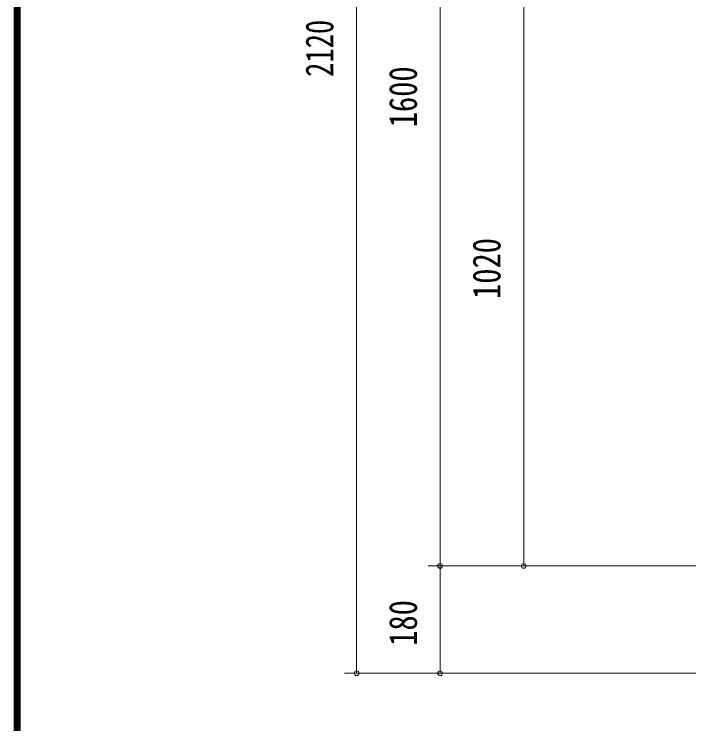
# Model space of a CAD drawing. Units: millimetres, scale not verified. Extents: x -5740 to 5740, y -4020 to 4020.
# Drawn here: x -5740 to -4610, y -2485 to -1295 of the extents above; entities that cross this region are included whole.
import ezdxf
from ezdxf.enums import TextEntityAlignment as Align

# ---------------------------------------------------------------- set-up
doc = ezdxf.new("R2010")
doc.units = ezdxf.units.MM
doc.header["$LTSCALE"] = 10
doc.layers.add('0-B_2-F', color=3, linetype='Continuous', lineweight=18)
doc.layers.add('1-0_0-00', color=4, linetype='Continuous', lineweight=18)
doc.styles.add('ＭＳ ゴシック', font='')
doc.styles.get('ＭＳ ゴシック').set_extended_font_data('MS Gothic')

msp = doc.modelspace()

# ---------------------------------------------------------------- linework, layer by layer
at = {"layer": '0-B_2-F'}
for p, q in [((-5166.67, -2400.13), (-5166.67, -280.13)), ((-5026.67, -620.13), (-5026.67, -2220.13)), ((-4886.67, -1200.13), (-4886.67, -2220.13)), ((-5046.67, -2220.13), (-4181.08, -2220.13)), ((-5026.67, -2220.13), (-5026.67, -2400.13)), ((-5186.67, -2400.13), (-4171.92, -2400.13))]:
    msp.add_line(p, q, dxfattribs=at)
for centre, start, end in [((-5026.67, -2220.13), 0, 180), ((-5026.67, -2220.13), 180, 0), ((-4886.67, -2220.13), 0, 180), ((-4886.67, -2220.13), 180, 0), ((-5166.67, -2400.13), 0, 180), ((-5166.67, -2400.13), 180, 0), ((-5026.67, -2400.13), 0, 180), ((-5026.67, -2400.13), 180, 0)]:
    msp.add_arc(centre, 4, start, end, dxfattribs=at)
at = {"layer": '1-0_0-00', "color": 5}
for points in [[(5739.53, 4020.15), (-5740.47, 4020.15), (-5740.47, -4019.85), (5739.53, -4019.85)], [(5738.53, 4019.15), (5738.53, -4018.85), (-5739.47, -4018.85), (-5739.47, 4019.15)], [(5737.53, 4018.15), (5737.53, -4017.85), (-5738.47, -4017.85), (-5738.47, 4018.15)], [(5736.53, 4017.15), (5736.53, -4016.85), (-5737.47, -4016.85), (-5737.47, 4017.15)], [(5735.53, 4016.15), (5735.53, -4015.85), (-5736.47, -4015.85), (-5736.47, 4016.15)], [(5734.53, 4015.15), (5734.53, -4014.85), (-5735.47, -4014.85), (-5735.47, 4015.15)], [(5733.53, 4014.15), (5733.53, -4013.85), (-5734.47, -4013.85), (-5734.47, 4014.15)], [(5732.53, 4013.15), (5732.53, -4012.85), (-5733.47, -4012.85), (-5733.47, 4013.15)], [(5731.53, 4012.15), (5731.53, -4011.85), (-5732.47, -4011.85), (-5732.47, 4012.15)], [(5730.53, 4011.15), (5730.53, -4010.85), (-5731.47, -4010.85), (-5731.47, 4011.15)], [(5729.53, 4010.15), (5729.53, -4009.85), (-5730.47, -4009.85), (-5730.47, 4010.15)]]:
    msp.add_lwpolyline(points, close=True, dxfattribs=at)

# ---------------------------------------------------------------- texts
at = {"layer": '0-B_2-F', "color": 7, "style": 'ＭＳ ゴシック'}
for s, width, p in [('2120', 0.75, (-5191.47, -1400.38)), ('1600', 0.8, (-5051.47, -1484.86)), ('1020', 0.8, (-4911.47, -1772.65)), ('180', 0.8, (-5051.47, -2354.04))]:
    msp.add_text(s, height=46.89, rotation=90, dxfattribs=dict(at, width=width)).set_placement(p, align=Align.BOTTOM_LEFT)

doc.saveas('drawing.dxf')
